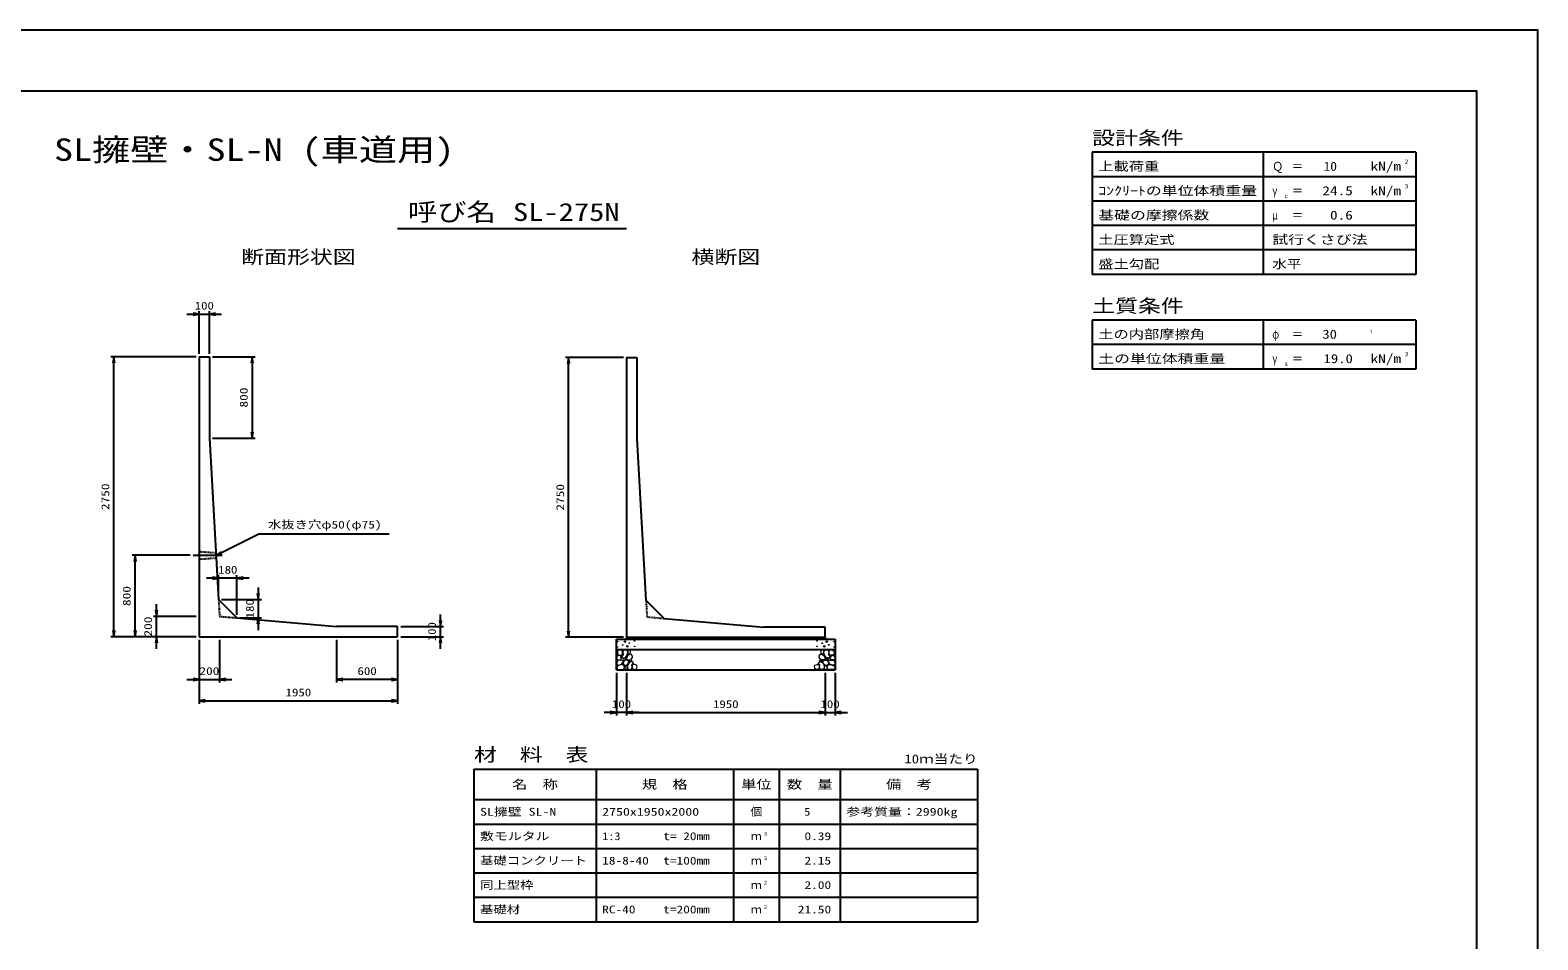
# Model space of a CAD drawing. Units: millimetres at full size. Extents: x 0 to 25230, y 0 to 17820.
# Drawn here: x 10414 to 25230, y 8882 to 17820 of the extents above; entities that cross this region are included whole.
import ezdxf
from ezdxf.enums import TextEntityAlignment as Align

# ---------------------------------------------------------------- set-up
doc = ezdxf.new("R2010")
doc.units = ezdxf.units.MM
doc.linetypes.add('CHAIN', pattern=[18.5, 12, -1.5, 3.5, -1.5])
doc.linetypes.add('DASHED_SPACED', pattern=[12, 6, -6])
for name, color, linetype, lineweight in [('D-BMK', 2, 'CHAIN', 25), ('D-DCR-HCHn', 4, 'Continuous', 9), ('D-MTR-FRAM', 7, 'Continuous', 25), ('D-MTR-LINE', 7, 'Continuous', 25), ('D-STR-DIM', 7, 'Continuous', 25), ('D-STR-STRn', 1, 'Continuous', 25), ('D-STR-TXT', 7, 'Continuous', 25), ('D-TTL', 2, 'Continuous', 25), ('D-TTL-FRAM', 2, 'Continuous', 25), ('D-TTL-LINE', 7, 'Continuous', 25), ('D-TTL-TXT', 7, 'Continuous', 25)]:
    doc.layers.add(name, color=color, linetype=linetype, lineweight=lineweight)
doc.layers.add('D-MTR', color=7, linetype='Continuous')
doc.layers.add('D-MTR-TXT', color=7, linetype='Continuous')
doc.styles.add('ＭＳ ゴシック', font='')
doc.styles.get('ＭＳ ゴシック').set_extended_font_data('MS Gothic')

# ---------------------------------------------------------------- blocks, each defined once
blk = doc.blocks.new('open_arrow')
at = {"color": 0, "linetype": 'Continuous', "lineweight": -2}
blk.add_lwpolyline([(7.5, 1.25), (0, 0), (7.5, -1.25)], dxfattribs=at)

msp = doc.modelspace()

# ---------------------------------------------------------------- linework, layer by layer
at = {"layer": 'D-BMK'}
msp.add_line((12015, 12660), (12300.714, 12660), dxfattribs=at)
at = {"layer": 'D-DCR-HCHn'}
for points in [[(16226.198, 11726.594), (16205.395, 11731.217), (16186.904, 11721.971), (16184.592, 11701.168), (16189.215, 11684.988), (16212.33, 11678.053), (16228.51, 11678.053), (16235.444, 11689.611), (16235.444, 11715.037)], [(16244.69, 11728.906), (16237.756, 11708.102), (16240.067, 11684.988), (16223.887, 11659.562), (16244.69, 11648.005), (16267.805, 11659.562), (16281.673, 11678.053), (16286.296, 11708.102), (16281.673, 11724.283), (16267.805, 11731.217)], [(16288.608, 11724.283), (16288.608, 11696.545), (16300.165, 11689.611), (16311.722, 11696.545), (16314.034, 11712.725), (16311.722, 11726.594), (16295.542, 11731.217)], [(18211.392, 11724.283), (18211.392, 11696.545), (18199.835, 11689.611), (18188.278, 11696.545), (18185.966, 11712.725), (18188.278, 11726.594), (18204.458, 11731.217)], [(18255.31, 11728.906), (18262.244, 11708.102), (18259.933, 11684.988), (18276.113, 11659.562), (18255.31, 11648.005), (18232.195, 11659.562), (18218.327, 11678.053), (18213.704, 11708.102), (18218.327, 11724.283), (18232.195, 11731.217)], [(18273.802, 11726.594), (18294.605, 11731.217), (18313.096, 11721.971), (18315.408, 11701.168), (18310.785, 11684.988), (18287.67, 11678.053), (18271.49, 11678.053), (18264.556, 11689.611), (18264.556, 11715.037)], [(16182.281, 11668.808), (16175.346, 11648.005), (16184.592, 11634.136), (16207.707, 11631.824), (16223.488, 11638.599), (16216.952, 11654.939), (16221.575, 11664.185), (16212.33, 11673.431), (16198.461, 11678.053)], [(16226.155, 11592.009), (16243.277, 11617.692), (16241.137, 11624.112), (16217.594, 11630.533), (16196.192, 11628.393), (16181.21, 11615.551), (16179.07, 11600.57), (16181.21, 11585.588), (16198.332, 11581.308)], [(16234.716, 11538.503), (16249.698, 11544.924), (16253.978, 11566.326), (16245.417, 11581.308), (16230.435, 11585.588), (16211.173, 11583.448), (16189.771, 11574.887), (16179.07, 11562.045), (16179.07, 11547.064), (16185.49, 11538.503), (16211.173, 11540.643)], [(16249.313, 11648.005), (16237.756, 11638.759), (16242.379, 11631.824), (16258.559, 11631.824), (16265.493, 11634.136), (16270.116, 11643.382), (16263.182, 11650.316)], [(16286.082, 11592.009), (16296.783, 11617.692), (16288.222, 11628.393), (16262.539, 11628.393), (16251.838, 11624.112), (16241.137, 11609.131), (16241.137, 11596.289), (16251.838, 11579.167), (16264.679, 11577.027)], [(16281.801, 11544.924), (16281.801, 11570.606), (16271.1, 11577.027), (16260.399, 11570.606), (16258.259, 11555.625), (16260.399, 11542.783), (16275.381, 11538.503)], [(16283.985, 11673.431), (16272.427, 11645.693), (16281.673, 11634.136), (16309.411, 11634.136), (16320.968, 11638.759), (16332.525, 11654.939), (16332.525, 11668.808), (16320.968, 11687.299), (16307.099, 11689.611)], [(16322.466, 11540.643), (16328.886, 11559.905), (16326.746, 11581.308), (16341.728, 11604.85), (16322.466, 11615.551), (16301.063, 11604.85), (16288.222, 11587.728), (16283.941, 11559.905), (16288.222, 11544.924), (16301.063, 11538.503)], [(16318.185, 11615.551), (16328.886, 11624.112), (16324.606, 11630.533), (16309.624, 11630.533), (16303.204, 11628.393), (16298.923, 11619.832), (16305.344, 11613.411)], [(16339.588, 11542.783), (16358.85, 11538.503), (16375.972, 11547.064), (16378.112, 11566.326), (16373.831, 11581.308), (16352.429, 11587.728), (16337.447, 11587.728), (16331.027, 11577.027), (16331.027, 11553.484)], [(18160.412, 11542.783), (18141.15, 11538.503), (18124.028, 11547.064), (18121.888, 11566.326), (18126.169, 11581.308), (18147.571, 11587.728), (18162.553, 11587.728), (18168.973, 11577.027), (18168.973, 11553.484)], [(18177.534, 11540.643), (18171.114, 11559.905), (18173.254, 11581.308), (18158.272, 11604.85), (18177.534, 11615.551), (18198.937, 11604.85), (18211.778, 11587.728), (18216.059, 11559.905), (18211.778, 11544.924), (18198.937, 11538.503)], [(18216.015, 11673.431), (18227.573, 11645.693), (18218.327, 11634.136), (18190.589, 11634.136), (18179.032, 11638.759), (18167.475, 11654.939), (18167.475, 11668.808), (18179.032, 11687.299), (18192.901, 11689.611)], [(18181.815, 11615.551), (18171.114, 11624.112), (18175.394, 11630.533), (18190.376, 11630.533), (18196.796, 11628.393), (18201.077, 11619.832), (18194.656, 11613.411)], [(18213.918, 11592.009), (18203.217, 11617.692), (18211.778, 11628.393), (18237.461, 11628.393), (18248.162, 11624.112), (18258.863, 11609.131), (18258.863, 11596.289), (18248.162, 11579.167), (18235.321, 11577.027)], [(18218.199, 11544.924), (18218.199, 11570.606), (18228.9, 11577.027), (18239.601, 11570.606), (18241.741, 11555.625), (18239.601, 11542.783), (18224.619, 11538.503)], [(18250.687, 11648.005), (18262.244, 11638.759), (18257.621, 11631.824), (18241.441, 11631.824), (18234.507, 11634.136), (18229.884, 11643.382), (18236.818, 11650.316)], [(18265.284, 11538.503), (18250.302, 11544.924), (18246.022, 11566.326), (18254.583, 11581.308), (18269.565, 11585.588), (18288.827, 11583.448), (18310.229, 11574.887), (18320.93, 11562.045), (18320.93, 11547.064), (18314.51, 11538.503), (18288.827, 11540.643)], [(18273.845, 11592.009), (18256.723, 11617.692), (18258.863, 11624.112), (18282.406, 11630.533), (18303.808, 11628.393), (18318.79, 11615.551), (18320.93, 11600.57), (18318.79, 11585.588), (18301.668, 11581.308)], [(18317.719, 11668.808), (18324.654, 11648.005), (18315.408, 11634.136), (18292.293, 11631.824), (18276.512, 11638.599), (18283.048, 11654.939), (18278.425, 11664.185), (18287.67, 11673.431), (18301.539, 11678.053)]]:
    msp.add_lwpolyline(points, close=True, dxfattribs=at)
for centre, radius in [((16185.727, 11812.43), 3), ((16186.869, 11758.919), 3), ((16237.292, 11780.761), 3), ((16258.336, 11812.43), 7.5), ((16281.664, 11764.97), 7.5), ((16302.708, 11796.639), 3), ((16353.131, 11818.481), 3), ((16354.273, 11764.97), 3), ((18145.727, 11764.97), 3), ((18146.869, 11818.481), 3), ((18197.292, 11796.639), 3), ((18218.336, 11764.97), 7.5), ((18241.664, 11812.43), 7.5), ((18262.708, 11780.761), 3), ((18313.131, 11758.919), 3), ((18314.273, 11812.43), 3)]:
    msp.add_circle(centre, radius, dxfattribs=at)
at = {"layer": 'D-MTR-FRAM'}
for p, q in [((14775, 10560), (19725, 10560)), ((14775, 10560), (14775, 9060)), ((19725, 10560), (19725, 9060)), ((14775, 9060), (19725, 9060))]:
    msp.add_line(p, q, dxfattribs=at)
at = {"layer": 'D-MTR-LINE'}
for p, q in [((15975, 10560), (15975, 9060)), ((17325, 10560), (17325, 9060)), ((17775, 10560), (17775, 9060)), ((18375, 10560), (18375, 9060)), ((14775, 10260), (19725, 10260)), ((14775, 10020), (19725, 10020)), ((14775, 9780), (19725, 9780)), ((14775, 9540), (19725, 9540)), ((14775, 9300), (19725, 9300))]:
    msp.add_line(p, q, dxfattribs=at)
at = {"layer": 'D-STR-DIM'}
for p, q in [((11955, 15030), (12295, 15030)), ((12075, 14640), (12075, 15060)), ((12175, 14640), (12175, 15060)), ((12045, 14610), (11205, 14610)), ((11235, 11860), (11235, 14610)), ((12205, 14610), (12625, 14610)), ((12595, 14610), (12595, 13810)), ((16245, 14605), (15675, 14605)), ((15705, 11855), (15705, 14605)), ((12205, 13810), (12625, 13810)), ((11985, 12660), (11415, 12660)), ((11445, 11860), (11445, 12660)), ((12265.562, 12255.169), (12265.562, 12465.169)), ((12445.562, 12075.169), (12445.562, 12465.169)), ((12565.562, 12435.169), (12145.562, 12435.169)), ((12655.562, 12345.169), (12655.562, 11925.169)), ((11655, 11740), (11655, 12180)), ((12295.562, 12225.169), (12685.562, 12225.169)), ((12045, 12060), (11625, 12060)), ((12475.562, 12045.169), (12685.562, 12045.169)), ((14445, 11740), (14445, 12080)), ((12045, 11860), (11205, 11860)), ((12045, 11860), (11415, 11860)), ((12045, 11860), (11625, 11860)), ((14055, 11960), (14475, 11960)), ((14055, 11860), (14475, 11860)), ((16245, 11855), (15675, 11855)), ((12075, 11830), (12075, 11410)), ((12075, 11830), (12075, 11200)), ((12275, 11830), (12275, 11410)), ((13425, 11830), (13425, 11410)), ((14025, 11830), (14025, 11200)), ((14025, 11830), (14025, 11410)), ((11955, 11440), (12395, 11440)), ((14025, 11440), (13425, 11440)), ((16175, 11505), (16175, 11085)), ((16275, 11505), (16275, 11085)), ((16275, 11505), (16275, 11085)), ((18225, 11505), (18225, 11085)), ((18225, 11505), (18225, 11085)), ((18325, 11505), (18325, 11085)), ((12075, 11230), (14025, 11230)), ((16395, 11115), (16055, 11115)), ((16275, 11115), (18225, 11115)), ((18105, 11115), (18445, 11115))]:
    msp.add_line(p, q, dxfattribs=at)
at = {"layer": 'D-STR-STRn'}
for p, q in [((12075, 14610), (12075, 11860)), ((12075, 14610), (12175, 14610)), ((12175, 14610), (12175, 13810)), ((16275, 14605), (16275, 11855)), ((16275, 14605), (16375, 14605)), ((16375, 14605), (16375, 13805)), ((12175, 13810), (12265.562, 12225.169)), ((16375, 13805), (16465.562, 12220.169)), ((12445.562, 12045.169), (12265.562, 12225.169)), ((16645.562, 12040.169), (16465.562, 12220.169)), ((12445.562, 12045.169), (13425, 11960)), ((16645.562, 12040.169), (17625, 11955)), ((12075, 11860), (14025, 11860)), ((14025, 11960), (13425, 11960)), ((14025, 11860), (14025, 11960)), ((16275, 11855), (18225, 11855)), ((16275, 11855), (16275, 11835)), ((18225, 11955), (17625, 11955)), ((18225, 11855), (18225, 11955)), ((18225, 11855), (18225, 11835)), ((16175, 11535), (16175, 11835)), ((16175, 11835), (18325, 11835)), ((16175, 11735), (18325, 11735)), ((18325, 11835), (18325, 11535)), ((16175, 11535), (18325, 11535))]:
    msp.add_line(p, q, dxfattribs=at)
at = {"layer": 'D-STR-STRn', "linetype": 'DASHED_SPACED'}
for p, q in [((12075, 12697.5), (12239.286, 12685)), ((12075, 12622.5), (12242.143, 12635))]:
    msp.add_line(p, q, dxfattribs=at)
at = {"layer": 'D-STR-STRn', "color": 2, "linetype": 'DASHED_SPACED'}
for p, q in [((12265.562, 12225.169), (12275, 12060)), ((16465.562, 12220.169), (16475, 12055)), ((12275, 12060), (12445.562, 12045.169)), ((16475, 12055), (16645.562, 12040.169))]:
    msp.add_line(p, q, dxfattribs=at)
at = {"layer": 'D-STR-TXT'}
msp.add_lwpolyline([(12240.714, 12660), (12660.714, 12870), (12720.714, 12870), (13940.359, 12870)], dxfattribs=at)
at = {"layer": 'D-TTL'}
for points in [[(0, 0), (25230, 0), (25230, 17820), (0, 17820)], [(600, 600), (24630, 600), (24630, 17220), (600, 17220)]]:
    msp.add_lwpolyline(points, close=True, dxfattribs=at)
at = {"layer": 'D-TTL-FRAM'}
for p, q in [((24030, 16620), (20850, 16620)), ((20850, 16620), (20850, 15420)), ((24030, 16620), (24030, 15420)), ((24030, 15420), (20850, 15420)), ((24030, 14970), (20850, 14970)), ((20850, 14970), (20850, 14490)), ((24030, 14970), (24030, 14490)), ((24030, 14490), (20850, 14490))]:
    msp.add_line(p, q, dxfattribs=at)
at = {"layer": 'D-TTL-LINE'}
for p, q in [((22530, 16620), (22530, 15420)), ((24030, 16380), (20850, 16380)), ((24030, 16140), (20850, 16140)), ((24030, 15900), (20850, 15900)), ((24030, 15660), (20850, 15660)), ((22530, 14970), (22530, 14490)), ((24030, 14730), (20850, 14730))]:
    msp.add_line(p, q, dxfattribs=at)
at = {"layer": 'D-TTL-TXT'}
msp.add_line((14025, 15870), (16275, 15870), dxfattribs=at)

# ---------------------------------------------------------------- block references
at = {"layer": 'D-STR-DIM', "xscale": 8, "yscale": 8}
for p, rotation in [((12075, 15030), 180), ((11235, 14610), 270), ((12595, 14610), 270), ((15705, 14605), 270), ((12595, 13810), 90), ((11445, 12660), 270), ((12265.562, 12435.169), 180), ((12655.562, 12225.169), 90), ((11655, 12060), 90), ((12655.562, 12045.169), 270), ((14445, 11960), 90), ((11235, 11860), 90), ((11445, 11860), 90), ((11655, 11860), 270), ((14445, 11860), 270), ((15705, 11855), 90), ((12075, 11440), 180), ((14025, 11440), 180), ((14025, 11230), 180), ((16175, 11115), 180), ((18225, 11115), 180), ((18225, 11115), 180)]:
    msp.add_blockref('open_arrow', p, dxfattribs=dict(at, rotation=rotation))
for p in [(12175, 15030), (12445.562, 12435.169), (12275, 11440), (13425, 11440), (12075, 11230), (16275, 11115), (16275, 11115), (18325, 11115)]:
    msp.add_blockref('open_arrow', p, dxfattribs=at)
at = {"layer": 'D-STR-TXT', "xscale": 8, "yscale": 8, "rotation": 26.6}
msp.add_blockref('open_arrow', (12240.714, 12660), dxfattribs=at)

# ---------------------------------------------------------------- texts
at = {"layer": 'D-MTR', "style": 'ＭＳ ゴシック', "width": 1.25}
msp.add_text('材\u3000料\u3000表', height=132, dxfattribs=at).set_placement((14775, 10596), align=Align.BOTTOM_LEFT)
at = {"layer": 'D-MTR', "style": 'ＭＳ ゴシック', "width": 1.2}
msp.add_text('10ｍ当たり', height=87.98, dxfattribs=at).set_placement((19725, 10589), align=Align.BOTTOM_RIGHT)
at = {"layer": 'D-MTR-TXT', "style": 'ＭＳ ゴシック'}
for s, height, width, p in [('名\u3000称', 87.98, 1.25, (15375, 10410)), ('規\u3000格', 87.98, 1.25, (16650, 10410)), ('単位', 87.98, 1.25, (17550, 10410)), ('数\u3000量', 87.98, 1.25, (18075, 10410)), ('備\u3000考', 87.98, 1.25, (19050, 10410)), ('個', 76.98, 1.1, (17550, 10140))]:
    msp.add_text(s, height=height, dxfattribs=dict(at, width=width)).set_placement(p, align=Align.MIDDLE_CENTER)
for s, width, p in [('SL擁壁 SL-N', 1.3, (14835, 10140)), ('2750x1950x2000', 1.3, (16035, 10140)), ('参考質量：2990kg', 1.3, (18435, 10140)), ('敷モルタル', 1.3, (14835, 9900)), ('1:3', 1.15, (16035, 9900)), ('t= 20mm', 1.25, (16635, 9900)), ('基礎コンクリート', 1.25, (14835, 9660)), ('18-8-40', 1.25, (16035, 9660)), ('t=100mm', 1.25, (16635, 9660)), ('同上型枠', 1.25, (14835, 9420)), ('基礎材', 1.25, (14835, 9180)), ('RC-40', 1.25, (16035, 9180)), ('t=200mm', 1.25, (16635, 9180))]:
    msp.add_text(s, height=76.98, dxfattribs=dict(at, width=width)).set_placement(p, align=Align.MIDDLE_LEFT)
for s, width, p in [('5', 1.15, (18080.33, 10140)), ('0.39', 1.25, (18285, 9900)), ('2.15', 1.25, (18285, 9660)), ('2.00', 1.25, (18285, 9420)), ('21.50', 1.25, (18285, 9180))]:
    msp.add_text(s, height=76.98, dxfattribs=dict(at, width=width)).set_placement(p, align=Align.MIDDLE_RIGHT)
at = {"layer": 'D-MTR-TXT', "style": 'ＭＳ ゴシック', "width": 1.15}
for s, p in [('3', (17625, 9893)), ('3', (17625, 9653)), ('2', (17625, 9413)), ('2', (17625, 9173))]:
    msp.add_text(s, height=38.49, dxfattribs=at).set_placement(p, align=Align.BOTTOM_LEFT)
at = {"layer": 'D-MTR-TXT', "style": 'ＭＳ ゴシック'}
for p in [(17550, 9900), (17550, 9660), (17550, 9420), (17550, 9180)]:
    msp.add_text('ｍ', height=76.98, dxfattribs=at).set_placement(p, align=Align.MIDDLE_CENTER)
at = {"layer": 'D-STR-DIM', "style": 'ＭＳ ゴシック'}
for s, width, p in [('100', 1.2, (12125, 15112.5)), ('180', 1.2, (12355.562, 12517.669)), ('200', 1.25, (12175, 11522.5)), ('600', 1.2, (13725, 11522.5)), ('1950', 1.2, (13050, 11312.5)), ('100', 1.2, (16225, 11197.5)), ('1950', 1.2, (17250, 11197.5)), ('100', 1.2, (18275, 11197.5))]:
    msp.add_text(s, height=76.98, dxfattribs=dict(at, width=width)).set_placement(p, align=Align.MIDDLE_CENTER)
for s, width, p in [('800', 1.25, (12512.5, 14210)), ('2750', 1.25, (11152.5, 13235)), ('2750', 1.25, (15622.5, 13230)), ('800', 1.25, (11362.5, 12260)), ('180', 1.2, (12573.062, 12135.169)), ('200', 1.25, (11572.5, 11960)), ('100', 1.2, (14362.5, 11910))]:
    msp.add_text(s, height=76.98, rotation=90, dxfattribs=dict(at, width=width)).set_placement(p, align=Align.MIDDLE_CENTER)
at = {"layer": 'D-STR-TXT', "style": 'ＭＳ ゴシック', "width": 1.25}
msp.add_text('水抜き穴φ50(φ75)', height=76.98, dxfattribs=at).set_placement((12750.714, 12900), align=Align.BOTTOM_LEFT)
at = {"layer": 'D-TTL-TXT', "style": 'ＭＳ ゴシック'}
for s, height, width, p in [('SL擁壁・SL-N (車道用)', 219.9, 1.25, (12615, 16470)), ('呼び名', 176, 1.2, (14557.5, 15892.5)), ('SL-275N', 176, 1.25, (15682.5, 15892.5)), ('断面形状図', 132, 1.25, (13050, 15486)), ('横断図', 132, 1.25, (17250, 15486))]:
    msp.add_text(s, height=height, dxfattribs=dict(at, width=width)).set_placement(p, align=Align.BOTTOM_CENTER)
for s, height, width, p in [('設計条件', 132, 1.25, (20850, 16656)), ('上載荷重', 87.98, 1.25, (20910, 16412)), ('Ｑ', 87.98, 0.9, (22620, 16412)), ('＝', 87.98, 0.95, (22812, 16412)), ('kN/m', 87.98, 1.25, (23586, 16412)), ('2', 43.99, 1.15, (23922, 16492)), ('ｺﾝｸﾘｰﾄの単位体積重量', 87.98, 1.3, (20910, 16172)), ('3', 43.99, 1.15, (23922, 16252)), ('γ', 87.98, 0.75, (22620, 16172)), ('c', 43.99, 1.2, (22740, 16156)), ('＝', 87.98, 0.95, (22812, 16172)), ('kN/m', 87.98, 1.25, (23586, 16172)), ('基礎の摩擦係数', 87.98, 1.3, (20910, 15932)), ('μ', 87.98, 0.7, (22620, 15932)), ('＝', 87.98, 0.95, (22812, 15932)), ('土圧算定式', 87.98, 1.25, (20910, 15692)), ('試行くさび法', 87.98, 1.3, (22620, 15692)), ('盛土勾配', 87.98, 1.25, (20910, 15452)), ('水平', 87.98, 1.2, (22620, 15452)), ('土質条件', 132, 1.25, (20850, 15006)), ('土の内部摩擦角', 87.98, 1.25, (20910, 14762)), ('φ', 87.98, 0.75, (22620, 14762)), ('＝', 87.98, 0.95, (22812, 14762)), ('°', 87.98, 0.3, (23586, 14762)), ('土の単位体積重量', 87.98, 1.3, (20910, 14522)), ('γ', 87.98, 0.75, (22620, 14522)), ('s', 43.99, 1.15, (22740, 14506)), ('＝', 87.98, 0.95, (22812, 14522)), ('kN/m', 87.98, 1.25, (23586, 14522)), ('3', 43.99, 1.15, (23922, 14602))]:
    msp.add_text(s, height=height, dxfattribs=dict(at, width=width)).set_placement(p, align=Align.BOTTOM_LEFT)
for s, width, p in [('10', 1.1, (23256, 16412)), ('24.5', 1.25, (23412, 16172)), ('0.6', 1.25, (23412, 15932)), ('30', 1.2, (23256, 14762)), ('19.0', 1.2, (23412, 14522))]:
    msp.add_text(s, height=87.98, dxfattribs=dict(at, width=width)).set_placement(p, align=Align.BOTTOM_RIGHT)

doc.saveas('drawing.dxf')
